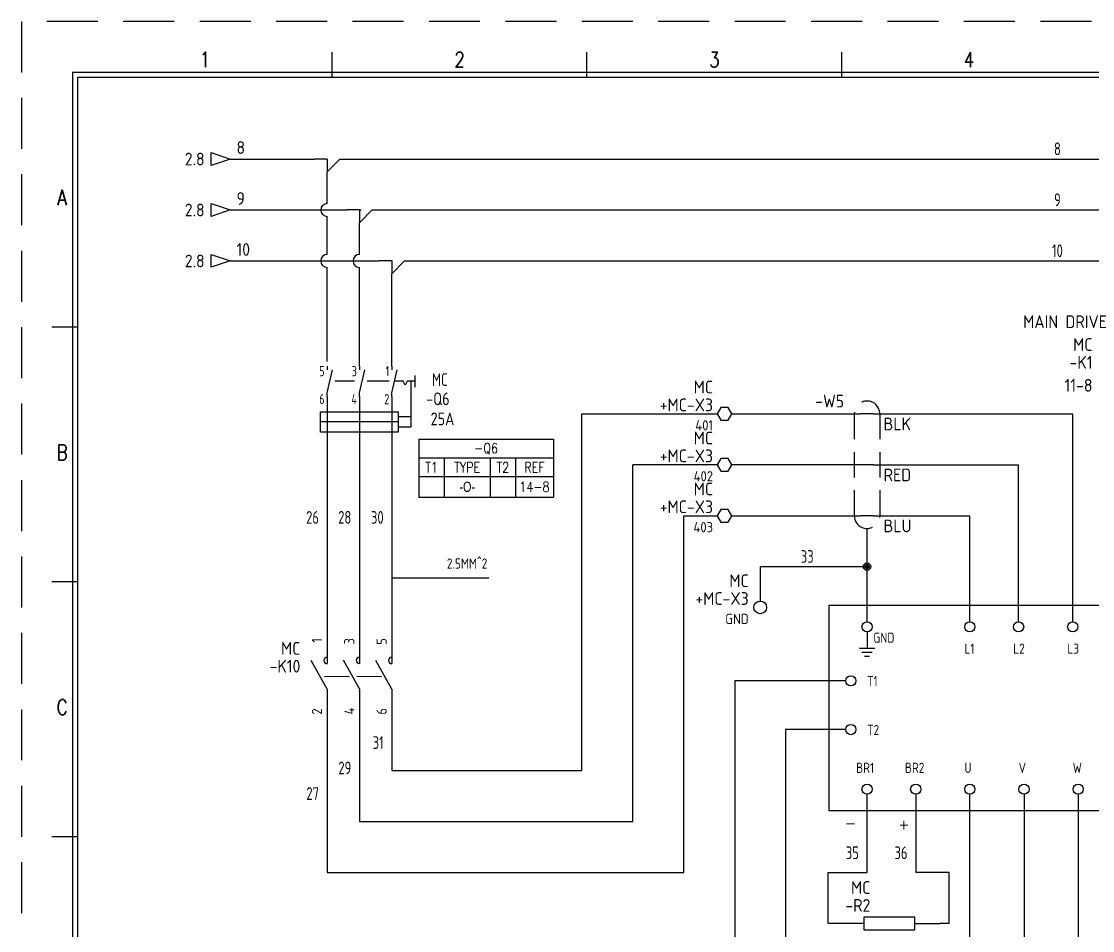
# Model space of a CAD drawing. Header units: millimetres. Extents: x 0 to 420, y 0 to 297.
# Drawn here: x 0 to 210.2, y 118.6 to 297 of the extents above; entities that cross this region are included whole.
import ezdxf
from ezdxf.enums import TextEntityAlignment as Align

# ---------------------------------------------------------------- set-up
doc = ezdxf.new("R2010")
doc.units = ezdxf.units.MM
doc.header["$LTSCALE"] = 10
doc.linetypes.add('DASHED', pattern=[0.75, 0.5, -0.25])
doc.linetypes.add('DASHEDX2', pattern=[1.5, 1, -0.5])
doc.layers.get('0').update_dxf_attribs({"linetype": 'CONTINUOUS'})
for name, color, linetype in [('BLK_1.0mm^2', 7, 'CONTINUOUS'), ('BLU_1.0mm^2', 5, 'CONTINUOUS'), ('COMMENT', 4, 'CONTINUOUS'), ('DESCCHILD', 20, 'CONTINUOUS'), ('GRN_2.5mm^2', 3, 'CONTINUOUS'), ('LINK', 9, 'DASHED'), ('LOC', 8, 'CONTINUOUS'), ('MISC', 7, 'CONTINUOUS'), ('RED_1.0mm^2', 1, 'CONTINUOUS'), ('RED_2.5mm^2', 1, 'CONTINUOUS'), ('SYMS', 7, 'CONTINUOUS'), ('TAGS', 150, 'CONTINUOUS'), ('TAN_4.0mm^2', 253, 'CONTINUOUS'), ('TERMS', 123, 'CONTINUOUS'), ('WIRENO', 72, 'CONTINUOUS'), ('WIREREF_DEST', 52, 'CONTINUOUS'), ('XREF', 7, 'CONTINUOUS'), ('XREFCHILD', 134, 'CONTINUOUS'), ('ZUWAKU', 7, 'CONTINUOUS')]:
    doc.layers.add(name, color=color, linetype=linetype)
doc.styles.get("Standard").update_dxf_attribs({"font": 'romans', "width": 0.8, "bigfont": 'extfont'})
doc.styles.add('WD_IEC', font='isocp2.shx', dxfattribs={"width": 0.9, "height": 4, "bigfont": 'extfont2.shx'})
doc.dimstyles.get("Standard").update_dxf_attribs({"dimtxt": 3, "dimasz": 2, "dimexe": 1.5, "dimexo": 1.5, "dimgap": 1.8, "dimtad": 1, "dimdec": 3, "dimdsep": 46, "dimtxsty": 'Standard', "dimsah": 1, "dimcen": 0, "dimclrd": 4, "dimclre": 4, "dimclrt": 4, "dimadec": 0, "dimazin": 0, "dimtfac": 1, "dimtdec": 3, "dimtmove": 0, "dimatfit": 3, "dimfxl": 1, "dimtolj": 1, "dimtzin": 1, "dimarcsym": 0})

# ---------------------------------------------------------------- blocks, each defined once
blk = doc.blocks.new('VDV1_19')
for p, q in [((8.94, 31.88), (5.94, 31.88)), ((6.44, 31.12), (8.44, 31.12)), ((6.94, 30.38), (7.94, 30.38))]:
    blk.add_line(p, q)
for centre in [(7.44, 36.12), (27.62, 36.12), (37.19, 36.12), (47.81, 36.12), (58.44, 36.12), (86.06, 36.12), (108.38, 36.12), (4.25, 25.5), (4.25, 15.94), (7.44, 4.25), (17, 4.25), (27.62, 4.25), (38.25, 4.25), (48.88, 4.25), (66.94, 4.25), (76.5, 4.25), (87.12, 4.25), (97.75, 4.25), (108.38, 4.25)]:
    blk.add_circle(centre, 1)
at = {"layer": 'SYMS'}
for p, q in [((0, 0), (0, 40.38)), ((0, 40.38), (116.88, 40.38)), ((116.88, 40.38), (116.88, 0)), ((7.44, 35.06), (7.44, 31.88)), ((116.88, 0), (0, 0))]:
    blk.add_line(p, q, dxfattribs=at)
at = {"style": 'WD_IEC', "flags": 1}
for tag, p, height in [('X4TERM04', (6.44, 36.12), 0.128), ('X2TERM04', (7.44, 37.12), 0.128), ('X2TERM01', (27.62, 37.12), 0.128), ('X2TERM02', (37.19, 37.12), 0.128), ('X2TERM03', (47.81, 37.12), 0.128), ('X2TERM05', (58.44, 37.12), 0.128), ('X2TERM06', (86.06, 37.12), 0.128), ('X2TERM07', (108.38, 37.12), 0.128), ('X1TERM07', (109.38, 36.12), 0.128), ('X4TERM08', (3.25, 25.5), 0.128), ('FAMILY', (50.54, 22.34), 0.01), ('CAT', (50.54, 22.34), 0.01), ('MFG', (50.54, 22.34), 0.01), ('ASSYCODE', (50.54, 22.34), 0.01), ('X4TERM09', (3.25, 15.94), 0.128), ('X4TERM10', (6.44, 4.25), 0.128), ('X1TERM19', (109.38, 4.25), 0.128), ('X8TERM10', (7.44, 3.25), 0.128), ('X8TERM11', (17, 3.25), 0.128), ('X8TERM12', (27.62, 3.25), 0.128), ('X8TERM13', (38.25, 3.25), 0.128), ('X8TERM14', (48.88, 3.25), 0.128), ('X8TERM15', (66.94, 3.25), 0.128), ('X8TERM16', (76.5, 3.25), 0.128), ('X8TERM17', (87.12, 3.25), 0.128), ('X8TERM18', (97.75, 3.25), 0.128), ('X8TERM19', (108.38, 3.25), 0.128)]:
    blk.add_attdef(tag, p, '', height=height, dxfattribs=at)
at = {"style": 'WD_IEC'}
for tag, p in [('TERM04', (8.67, 32.97)), ('TERM01', (26.56, 30.81)), ('TERM02', (36.12, 30.81)), ('TERM03', (46.75, 30.81)), ('TERM05', (57.38, 30.81)), ('TERM06', (85, 30.81)), ('TERM07', (107.31, 30.81)), ('TERM08', (7.44, 24.44)), ('DESC1', (121.12, 22.31)), ('DESC2', (121.12, 19.12)), ('TERM09', (7.44, 14.88)), ('INST', (121.12, 14.88)), ('LOC', (121.21, 12.08)), ('TERM10', (5.31, 7.44)), ('TERM11', (14.88, 7.44)), ('TERM12', (26.56, 7.44)), ('TERM13', (37.19, 7.44)), ('TERM14', (47.81, 7.44)), ('TERM15', (64.81, 7.44)), ('TERM16', (74.38, 7.44)), ('TERM17', (86.06, 7.44)), ('TERM18', (96.69, 7.44)), ('TERM19', (107.31, 7.44))]:
    blk.add_attdef(tag, p, '', height=2, dxfattribs=at)
blk.add_attdef('TAG1', text='', height=2, dxfattribs=at).set_placement((59.5, 19.12), align=Align.CENTER)
at = {"layer": 'SYMS'}
for s, p in [('+20V', (82.88, 27.62)), ('OGT1', (63.75, 10.62)), ('GND', (83.94, 10.62)), ('A01', (96.69, 10.62))]:
    blk.add_text(s, height=2, dxfattribs=at).set_placement(p)
blk = doc.blocks.new('VMS21P')
for p, q in [((0, 7.5), (0, 2.5)), ((0, -2.5), (-3.125, 3.125)), ((0, -2.5), (0, -7.5))]:
    blk.add_line(p, q)
blk.add_arc((0, 3.125), 0.625, 90, 270)
at = {"style": 'WD_IEC'}
for tag, p in [('INST', (-5.25, 7.75)), ('LOC', (-5.25, 4.25)), ('TAG2', (-5.25, 0.75)), ('XREF', (-5.25, -3.75)), ('DESC1', (-5.25, -7.6)), ('DESC2', (-5.25, -11.1)), ('DESC3', (-5.25, -14.6))]:
    blk.add_attdef(tag, text='', height=2.5, dxfattribs=at).set_placement(p, align=Align.RIGHT)
blk.add_attdef('TERM01', text='', height=2, rotation=90, dxfattribs=at).set_placement((-1, 7.5), align=Align.RIGHT)
at = {"style": 'WD_IEC', "flags": 1}
for tag, p, height in [('X2TERM01', (0, 7.5), 0.32), ('X4LINK', (-2, 0), 0.32), ('X1LINK', (-0.5, 0), 0.32), ('CONTACT', (4, -3.5), 1), ('FAMILY', (4, -5), 1), ('X8TERM02', (0, -7.5), 0.32)]:
    blk.add_attdef(tag, p, '', height=height, dxfattribs=at)
at = {"style": 'WD_IEC'}
blk.add_attdef('TERM02', (-1, -7.5), '', height=2, rotation=90, dxfattribs=at)
blk = doc.blocks.new('HRE1')
for p, q in [((-5, 0), (-10, 0)), ((5, 0), (10, 0))]:
    blk.add_line(p, q)
blk.add_lwpolyline([(-5, -1.25), (5, -1.25), (5, 1.25), (-5, 1.25)], close=True)
at = {"style": 'WD_IEC'}
for tag, p in [('INST', (-7.5, 11.12)), ('LOC', (-7.5, 7.62)), ('TAG1', (-7.5, 4.12)), ('DESC1', (-7.5, -11.25)), ('DESC2', (-7.5, -14.75)), ('DESC3', (-7.5, -18.25))]:
    blk.add_attdef(tag, text='', height=2.5, dxfattribs=at).set_placement(p, align=Align.RIGHT)
for tag, p, height, flags in [('MFG', (7.42, 12.12), 1.5, 9), ('CAT', (7.42, 9.62), 1.5, 9), ('TERM01', (-10, 1), 2, 8), ('X4TERM01', (-10, 0), 0.32, 1), ('X1TERM02', (10, 0), 0.32, 1), ('ASSYCODE', (6, -2.75), 1, 1), ('FAMILY', (6, -4.25), 1, 1), ('CATDESC', (6, -5.75), 1, 1)]:
    blk.add_attdef(tag, p, '', height=height, dxfattribs=dict(at, flags=flags))
blk.add_attdef('RATING1', (7.42, 4.12), '', height=2.5, dxfattribs=at)
at = {"style": 'WD_IEC', "flags": 8}
blk.add_attdef('TERM02', text='', height=2, dxfattribs=at).set_placement((10, 1), align=Align.RIGHT)
at = {"lineweight": 15, "style": 'WD_IEC'}
blk.add_attdef('XREF', text='', height=2.5, dxfattribs=at).set_placement((-7.5, -7.5), align=Align.RIGHT)
blk = doc.blocks.new('HW01_1')
blk.add_line((1.25, 0), (-1.25, 0))
at = {"linetype": 'DASHED'}
blk.add_arc((0, 0), 2.5, 0, 180, dxfattribs=at)
at = {"style": 'WD_IEC', "flags": 1}
for tag, height, p in [('INST', 2.5, (-4.5, 8.25)), ('LOC', 2.5, (-4.5, 4.75)), ('XREF', 2.7, (-4.5, -3.75)), ('DESC1', 2.5, (-4.5, -7.75)), ('DESC2', 2.5, (-4.5, -11.25)), ('DESC3', 2.5, (-4.5, -14.75))]:
    blk.add_attdef(tag, text='', height=height, dxfattribs=at).set_placement(p, align=Align.RIGHT)
at = {"style": 'WD_IEC'}
blk.add_attdef('TAG1', text='', height=2.5, dxfattribs=at).set_placement((-4.5, 1.25), align=Align.RIGHT)
at = {"style": 'WD_IEC', "flags": 1}
for tag, p, height in [('X8LINKL', (-2.5, 0), 0.32), ('X4TERM01', (-1.25, 0), 0.32), ('X1TERM01', (1.25, 0), 0.32), ('X8LINKR', (2.5, 0), 0.32), ('MFG', (3.06, -7.26), 1), ('CAT', (3.06, -8.76), 1), ('ASSYCODE', (3.06, -10.26), 1), ('FAMILY', (3.06, -11.76), 1), ('CATDESC', (3.06, -13.26), 1)]:
    blk.add_attdef(tag, p, '', height=height, dxfattribs=at)
at = {"style": 'WD_IEC'}
blk.add_attdef('RATING1', text='', height=2.5, dxfattribs=at).set_placement((3.25, -2), align=Align.MIDDLE_LEFT)
blk = doc.blocks.new('HW02_B')
blk.add_line((1.25, 0), (-1.25, 0))
at = {"style": 'WD_IEC', "flags": 1}
for tag, height, p in [('INST', 2.5, (-4.5, 8.25)), ('LOC', 2.5, (-4.5, 4.75)), ('XREF', 2.7, (-4.5, -3.75)), ('DESC1', 2.5, (-4.5, -7.75)), ('DESC2', 2.5, (-4.5, -11.25)), ('DESC3', 2.5, (-4.5, -14.75))]:
    blk.add_attdef(tag, text='', height=height, dxfattribs=at).set_placement(p, align=Align.RIGHT)
at = {"style": 'WD_IEC'}
blk.add_attdef('TAG2', text='', height=2.5, dxfattribs=at).set_placement((-4.5, 1.25), align=Align.RIGHT)
at = {"style": 'WD_IEC', "flags": 1}
for tag, p, height in [('X8LINKL', (-2.5, 0), 0.32), ('X4TERM01', (-1.25, 0), 0.32), ('X1TERM01', (1.25, 0), 0.32), ('X8LINKR', (2.5, 0), 0.32), ('FAMILY', (3.06, -11.76), 1)]:
    blk.add_attdef(tag, p, '', height=height, dxfattribs=at)
at = {"style": 'WD_IEC'}
blk.add_attdef('RATING1', text='', height=2.5, dxfattribs=at).set_placement((3.25, -2), align=Align.MIDDLE_LEFT)
blk = doc.blocks.new('HW02_1')
blk.add_line((1.25, 0), (-1.25, 0))
at = {"linetype": 'DASHED'}
blk.add_arc((0, 0), 2.5, 180, 0, dxfattribs=at)
at = {"style": 'WD_IEC', "flags": 1}
for tag, height, p in [('INST', 2.5, (-4.5, 8.25)), ('LOC', 2.5, (-4.5, 4.75)), ('XREF', 2.7, (-4.5, -3.75)), ('DESC1', 2.5, (-4.5, -7.75)), ('DESC2', 2.5, (-4.5, -11.25)), ('DESC3', 2.5, (-4.5, -14.75))]:
    blk.add_attdef(tag, text='', height=height, dxfattribs=at).set_placement(p, align=Align.RIGHT)
at = {"style": 'WD_IEC'}
blk.add_attdef('TAG2', text='', height=2.5, dxfattribs=at).set_placement((-4.5, 1.25), align=Align.RIGHT)
at = {"style": 'WD_IEC', "flags": 1}
for tag, p, height in [('X2LINKL', (-2.5, 0), 0.32), ('X4TERM01', (-1.25, 0), 0.32), ('X1TERM01', (1.25, 0), 0.32), ('X2LINKR', (2.5, 0), 0.32), ('X8TERM02', (0, -2.5), 0.32), ('WD_NOTJUMPERED', (1.79, -2.5), 0.32), ('FAMILY', (3.06, -11.76), 1)]:
    blk.add_attdef(tag, p, '', height=height, dxfattribs=at)
at = {"style": 'WD_IEC'}
blk.add_attdef('RATING1', text='', height=2.5, dxfattribs=at).set_placement((3.25, -2), align=Align.MIDDLE_LEFT)
at = {"style": 'WD_IEC', "flags": 1}
blk.add_attdef('X8TERMDESC02', text='', height=2, dxfattribs=at).set_placement((0.25, -3.76), align=Align.TOP_LEFT)
blk = doc.blocks.new('HA1D3')
blk.add_lwpolyline([(0, 0), (-3.75, -1.25), (-3.75, 1.25)], close=True)
at = {"style": 'WD_IEC', "flags": 1}
blk.add_attdef('SIGCODE', text='', height=1, dxfattribs=at).set_placement((-2.5, 1.8), align=Align.RIGHT)
at = {"style": 'WD_IEC'}
for tag, p, height, flags in [('WIRENO', (1.25, 1), 2.5, 8), ('X1TERM01', (0, 0), 0.32, 1)]:
    blk.add_attdef(tag, p, '', height=height, dxfattribs=dict(at, flags=flags))
blk.add_attdef('XREF', text='', height=2.5, dxfattribs=at).set_placement((-5, 0), align=Align.MIDDLE_RIGHT)
blk.add_attdef('DESC1', text='', height=2.5, dxfattribs=at).set_placement((1.25, -1), align=Align.TOP_LEFT)
blk = doc.blocks.new('VCR21')
for p, q in [((0, 7.5), (0, 2.5)), ((0, -2.5), (-3.125, 3.125)), ((0, -2.5), (0, -7.5))]:
    blk.add_line(p, q)
at = {"style": 'WD_IEC'}
for tag, p in [('INST', (-5.25, 7.75)), ('LOC', (-5.25, 4.25)), ('TAG2', (-5.25, 0.75)), ('XREF', (-5.25, -3.75)), ('DESC1', (-5.25, -7.6)), ('DESC2', (-5.25, -11.1)), ('DESC3', (-5.25, -14.6))]:
    blk.add_attdef(tag, text='', height=2.5, dxfattribs=at).set_placement(p, align=Align.RIGHT)
blk.add_attdef('TERM01', text='', height=2, rotation=90, dxfattribs=at).set_placement((-1, 7.5), align=Align.RIGHT)
at = {"style": 'WD_IEC', "flags": 1}
for tag, p, height in [('X2TERM01', (0, 7.5), 0.32), ('X4LINK', (-2, 0), 0.32), ('X1LINK', (-0.5, 0), 0.32), ('CONTACT', (4, -3.5), 1), ('FAMILY', (4, -5), 1), ('X8TERM02', (0, -7.5), 0.32)]:
    blk.add_attdef(tag, p, '', height=height, dxfattribs=at)
at = {"style": 'WD_IEC'}
blk.add_attdef('TERM02', (-1, -7.5), '', height=2, rotation=90, dxfattribs=at)
blk = doc.blocks.new('WD_WNH')
at = {"linetype": 'Continuous', "style": 'WD_IEC', "width": 0.8}
blk.add_attdef('WIRENO', text='', height=2.5, dxfattribs=at).set_placement((0, 0.75), align=Align.CENTER)
at = {"style": 'WD_IEC', "flags": 1}
for tag, p in [('W08USER', (0, 0.375)), ('W04USER', (0, 0.875)), ('W05USER', (0, 0.75)), ('W09USER', (0, 0.25)), ('W03USER', (0, 1)), ('W06USER', (0, 0.625)), ('W07USER', (0, 0.5)), ('W02USER', (0, 1.125)), ('W01USER', (0, 1.25)), ('W10USER', (0, 0.125))]:
    blk.add_attdef(tag, text='', height=0.08, dxfattribs=at).set_placement(p, align=Align.CENTER)
blk = doc.blocks.new('WD_WNV')
at = {"layer": 'WIRENO', "linetype": 'Continuous', "style": 'WD_IEC', "width": 0.8}
blk.add_attdef('WIRENO', text='', height=2.5, dxfattribs=at).set_placement((-1.6, 0), align=Align.MIDDLE_RIGHT)
at = {"layer": 'WIRENO', "style": 'WD_IEC', "flags": 1}
for tag, p in [('W08USER', (-1, 0.375)), ('W04USER', (-1, 0.875)), ('W05USER', (-1, 0.75)), ('W09USER', (-1, 0.25)), ('W03USER', (-1, 1)), ('W06USER', (-1, 0.625)), ('W07USER', (-1, 0.5)), ('W02USER', (-1, 1.125)), ('W01USER', (-1, 1.25)), ('W10USER', (-1, 0.125))]:
    blk.add_attdef(tag, text='', height=0.08, dxfattribs=at).set_placement(p, align=Align.CENTER)
blk = doc.blocks.new('HDV1_04QM1')
for p, q in [((0, 0), (0, -0.75)), ((0, -5.25), (1.04, -0.75)), ((6.35, 0), (6.35, -0.75)), ((6.35, -5.25), (7.39, -0.75)), ((12.7, 0), (12.7, -0.75)), ((12.7, -5.25), (13.74, -0.75)), ((0, -6), (0, -5.25)), ((6.35, -6), (6.35, -5.25)), ((12.7, -6), (12.7, -5.25))]:
    blk.add_line(p, q)
at = {"linetype": 'Continuous'}
blk.add_line((17.2, -1.88), (17.2, -4.12), dxfattribs=at)
at = {"linetype": 'DASHED'}
for p, q in [((14.95, -3), (13.26, -3)), ((15.33, -3.75), (14.95, -3)), ((15.7, -3), (15.33, -3.75)), ((17.2, -3), (15.7, -3))]:
    blk.add_line(p, q, dxfattribs=at)
at = {"layer": 'LINK'}
for p, q in [((5.35, -3), (1.5, -3)), ((12.2, -3), (7.85, -3))]:
    blk.add_line(p, q, dxfattribs=at)
at = {"layer": 'SYMS'}
for p, q in [((16.45, -2.97), (16.45, -11.97)), ((16.45, -9.97), (13.95, -9.97)), ((13.95, -10.97), (-1.3, -10.97)), ((16.45, -11.97), (13.95, -11.97))]:
    blk.add_line(p, q, dxfattribs=at)
blk.add_lwpolyline([(13.95, -8.97), (13.95, -12.97), (-1.3, -12.97), (-1.3, -8.97)], close=True, dxfattribs=at)
at = {"linetype": 'Continuous', "style": 'WD_IEC', "width": 0.8}
for tag, p in [('TERM01', (-0.5, 0)), ('TERM03', (5.85, 0)), ('TERM05', (12.2, 0)), ('TERM02', (-0.5, -5.5)), ('TERM04', (5.85, -5.5)), ('TERM06', (12.2, -5.5))]:
    blk.add_attdef(tag, text='', height=1, dxfattribs=at).set_placement(p, align=Align.TOP_RIGHT)
at = {"style": 'WD_IEC', "width": 0.8}
for tag, p in [('LOC', (14.2, -1)), ('INST', (15.45, -1))]:
    blk.add_attdef(tag, text='', height=1, rotation=270, dxfattribs=at).set_placement(p, align=Align.RIGHT)
at = {"style": 'WD_IEC', "flags": 1}
for tag, p, height in [('X2TERM01', (0, 0), 0.18), ('X2TERM03', (6.35, 0), 0.18), ('X2TERM05', (12.7, 0), 0.18), ('X8TERM02', (0, -6), 0.18), ('X8TERM04', (6.35, -6), 0.18), ('X8TERM06', (12.7, -6), 0.18), ('FAMILY', (15.64, -4.5), 0.16)]:
    blk.add_attdef(tag, p, '', height=height, rotation=270, dxfattribs=at)
at = {"style": 'WD_IEC', "width": 0.8}
blk.add_attdef('XREF', text='', height=1, rotation=270, dxfattribs=at).set_placement((11.2, -3), align=Align.TOP_CENTER)
at = {"color": 7, "style": 'WD_IEC'}
for tag, p in [('X8LINK', (-1, -3)), ('X2LINK', (17.45, -3))]:
    blk.add_attdef(tag, p, '', height=0.16, rotation=270, dxfattribs=at)
at = {"style": 'WD_IEC', "width": 0.9}
for tag, p in [('TAG1', (20.48, -4.84)), ('DESC1', (20.48, -6.19)), ('DESC2', (20.48, -7.69)), ('DESC3', (20.48, -9.19))]:
    blk.add_attdef(tag, text='', height=1, dxfattribs=at).set_placement(p, align=Align.CENTER)
at = {"style": 'WD_IEC', "flags": 1}
for tag, p, width in [('CONTACT', (15.3, -4.5), 0.9), ('ASSYCODE', (15.42, -5.8), 0.9), ('CAT', (15.79, -5.8), 0.8), ('MFG', (16.17, -5.8), 0.8)]:
    blk.add_attdef(tag, p, '', height=0.16, rotation=270, dxfattribs=dict(at, width=width))
at = {"style": 'WD_IEC', "width": 0.9}
blk.add_attdef('RATING1', text='', height=1, dxfattribs=at).set_placement((17.87, -10.11), align=Align.MIDDLE_LEFT)
blk = doc.blocks.new('wddot')
for radius in [0.72, 0.449, 0.223]:
    blk.add_circle((0, 0), radius)
blk = doc.blocks.new('JIS_border_a3(L)')
at = {"layer": 'ZUWAKU', "color": 5, "linetype": 'DASHEDX2'}
for p, q in [((420, 297), (0, 297)), ((0, 297), (0, 0))]:
    blk.add_line(p, q, dxfattribs=at)
at = {"layer": 'ZUWAKU'}
for p, q in [((61, 286), (61, 291)), ((111, 286), (111, 291)), ((161, 286), (161, 291)), ((11, 237), (6, 237)), ((11, 187), (6, 187)), ((11, 137), (6, 137))]:
    blk.add_line(p, q, dxfattribs=at)
at = {"layer": 'ZUWAKU', "color": 5}
for p, q in [((10, 287), (10, 10)), ((410, 287), (10, 287)), ((11, 286), (11, 11)), ((409, 286), (11, 286))]:
    blk.add_line(p, q, dxfattribs=at)
at = {"layer": 'COMMENT', "width": 0.8}
for s, p in [('1', (36, 289.5)), ('2', (86, 289.5)), ('3', (136, 289.5)), ('4', (186, 289.5)), ('A', (8, 262.43)), ('B', (8, 212.43)), ('C', (8, 162.43))]:
    blk.add_text(s, height=3, dxfattribs=at).set_placement(p, align=Align.MIDDLE)
blk = doc.blocks.new('*T26')
at = {"layer": 'XREF', "color": 0, "lineweight": -2}
for p, q in [((0, 0), (5, 0)), ((0, 0), (0, -3.67)), ((5, 0), (14, 0)), ((14, 0), (19, 0)), ((19, 0), (26.4, 0)), ((26.4, 0), (26.4, -3.67)), ((0, -3.67), (5, -3.67)), ((0, -3.67), (0, -7.33)), ((5, -3.67), (14, -3.67)), ((5, -3.67), (5, -7.33)), ((14, -3.67), (19, -3.67)), ((14, -3.67), (14, -7.33)), ((19, -3.67), (26.4, -3.67)), ((19, -3.67), (19, -7.33)), ((26.4, -3.67), (26.4, -7.33)), ((0, -7.33), (5, -7.33)), ((0, -7.33), (0, -11.33)), ((5, -7.33), (14, -7.33)), ((5, -7.33), (5, -11.33)), ((14, -7.33), (19, -7.33)), ((14, -7.33), (14, -11.33)), ((19, -7.33), (26.4, -7.33)), ((19, -7.33), (19, -11.33)), ((26.4, -7.33), (26.4, -11.33)), ((0, -11.33), (5, -11.33)), ((5, -11.33), (14, -11.33)), ((14, -11.33), (19, -11.33)), ((19, -11.33), (26.4, -11.33))]:
    blk.add_line(p, q, dxfattribs=at)
at = {"layer": 'XREF', "color": 0, "char_height": 2, "attachment_point": 5}
for s, insert, width in [('-Q6', (13.2, -1.83), 25.4), ('T1', (2.5, -5.5), 4), ('TYPE', (9.5, -5.5), 8), ('T2', (16.5, -5.5), 4), ('REF', (22.7, -5.5), 6.4), ('{\\Facaderef.shx|c0;-O-}', (9.5, -9.33), 8), ('14-8', (22.7, -9.33), 6.4)]:
    blk.add_mtext(s, dxfattribs=dict(at, insert=insert, width=width))
blk = doc.blocks.new('VT0002')
blk.add_circle((0, 0), 1.25)
at = {"style": 'WD_IEC', "flags": 1}
for tag, p, height in [('ASSYCODE', (2.75, 10.75), 1), ('CATDESC', (2.75, 9.25), 1), ('MFG', (2.75, 7.25), 1.5), ('CAT', (2.75, 4.75), 1.5), ('X2PIN01', (0, 2.25), 0.4), ('X2TERMDESC01', (0, 1.75), 0.4), ('X4TERM01', (-1.25, 0), 0.32), ('X4PIN01', (-1.25, 1), 0.4), ('X4TERMDESC01', (-1.25, 0.5), 0.4), ('X2TERM01', (0, 1.25), 0.32), ('X8PIN01', (0, -0.25), 0.4), ('X1TERM01', (1.25, 0), 0.32), ('X1PIN01', (1.25, 1), 0.4), ('X1TERMDESC01', (1.25, 0.5), 0.4), ('X8TERM01', (0, -1.25), 0.32), ('X8TERMDESC01', (0, -0.75), 0.4), ('LINKTERM', (0, -2), 0.4), ('STRIPSEQ', (0, -3), 0.4)]:
    blk.add_attdef(tag, p, '', height=height, dxfattribs=at)
at = {"style": 'WD_IEC'}
for tag, p in [('INST', (-2.25, 7.5)), ('LOC', (-2.25, 4))]:
    blk.add_attdef(tag, text='', height=2.5, dxfattribs=at).set_placement(p, align=Align.RIGHT)
at = {"style": 'WD_IEC', "flags": 8}
for tag, height, p in [('TAGSTRIP', 2.5, (-2.25, 0.5)), ('TERM01', 2, (-2.25, -3.25))]:
    blk.add_attdef(tag, text='', height=height, dxfattribs=at).set_placement(p, align=Align.RIGHT)
blk = doc.blocks.new('HT0003')
blk.add_lwpolyline([(0.72, -1.25), (1.44, 0), (0.72, 1.25), (-0.72, 1.25), (-1.44, 0), (-0.72, -1.25)], close=True)
at = {"style": 'WD_IEC', "flags": 1}
for tag, p, height in [('ASSYCODE', (2.75, 10.75), 1), ('CATDESC', (2.75, 9.25), 1), ('MFG', (2.75, 7.25), 1.5), ('CAT', (2.75, 4.75), 1.5), ('X2PIN01', (0, 2.25), 0.4), ('X2TERMDESC01', (0, 1.75), 0.4), ('X4TERM01', (-1.44, 0), 0.32), ('X4PIN01', (-1.25, 1), 0.4), ('X4TERMDESC01', (-1.25, 0.5), 0.4), ('X2TERM01', (0, 1.25), 0.32), ('X8PIN01', (0, -0.25), 0.4), ('X1PIN01', (1.25, 1), 0.4), ('X1TERMDESC01', (1.25, 0.5), 0.4), ('X1TERM01', (1.44, 0), 0.32), ('X8TERM01', (0, -1.25), 0.32), ('X8TERMDESC01', (0, -0.75), 0.4), ('LINKTERM', (0, -2), 0.4), ('STRIPSEQ', (0, -3), 0.4)]:
    blk.add_attdef(tag, p, '', height=height, dxfattribs=at)
at = {"style": 'WD_IEC'}
for tag, p in [('INST', (-2.25, 7.5)), ('LOC', (-2.25, 4))]:
    blk.add_attdef(tag, text='', height=2.5, dxfattribs=at).set_placement(p, align=Align.RIGHT)
at = {"style": 'WD_IEC', "flags": 8}
for tag, height, p in [('TAGSTRIP', 2.5, (-2.25, 0.5)), ('TERM01', 2, (-2.25, -3.25))]:
    blk.add_attdef(tag, text='', height=height, dxfattribs=at).set_placement(p, align=Align.RIGHT)
blk = doc.blocks.new('VT0_184')
for p, q in [((0, 0), (-2.5, 0)), ((0, 0), (0, -2.5)), ((0, -2.5), (2.5, 0))]:
    blk.add_line(p, q)
at = {"style": 'WD_IEC', "flags": 1}
for tag, p in [('X4TERM01', (-2.5, 0)), ('X1TERM01', (2.5, 0)), ('X8TERM01', (0, -2.5)), ('WDWSEQ', (1.53, -1.26))]:
    blk.add_attdef(tag, p, '', height=0.4, dxfattribs=at)

msp = doc.modelspace()

# ---------------------------------------------------------------- linework, layer by layer
at = {"layer": 'BLK_1.0mm^2'}
for p, q in [((139.44, 220), (164.72, 220)), ((167.22, 220), (206.34, 220)), ((206.34, 179.22), (206.34, 220))]:
    msp.add_line(p, q, dxfattribs=at)
at = {"layer": 'BLU_1.0mm^2'}
for p, q in [((139.44, 200), (164.72, 200)), ((167.22, 200), (186.16, 200)), ((186.16, 179.22), (186.16, 200))]:
    msp.add_line(p, q, dxfattribs=at)
at = {"layer": 'GRN_2.5mm^2'}
for p, q in [((165.97, 179.22), (165.97, 197.5)), ((165.97, 190), (145, 190)), ((145, 190), (145, 183.25))]:
    msp.add_line(p, q, dxfattribs=at)
at = {"layer": 'LINK'}
for points in [[(163.47, 220), (163.47, 200)], [(168.47, 220), (168.47, 200)], [(59.5, 168.47), (64.35, 168.5)], [(65.85, 168.5), (70.7, 168.47)]]:
    msp.add_lwpolyline(points, dxfattribs=at)
at = {"layer": 'RED_1.0mm^2'}
for p, q in [((167.22, 210), (195.72, 210)), ((195.72, 179.22), (195.72, 210)), ((161.78, 167.59), (140, 167.59)), ((140, 167.59), (140, 99.73)), ((161.78, 158.03), (150, 158.03)), ((150, 158.03), (150, 99.73))]:
    msp.add_line(p, q, dxfattribs=at)
at = {"layer": 'RED_2.5mm^2'}
for p, q in [((60, 223.38), (60, 175.97)), ((66.35, 223.38), (66.35, 176)), ((72.7, 223.38), (72.7, 175.97)), ((110, 150), (110, 220)), ((110, 220), (136.56, 220)), ((120, 140), (120, 210)), ((136.56, 210), (120, 210)), ((164.72, 210), (139.44, 210)), ((130, 130), (130, 200)), ((130, 200), (136.56, 200)), ((60, 160.97), (60, 130)), ((66.35, 161), (66.35, 140)), ((72.7, 160.97), (72.7, 150)), ((72.7, 150), (110, 150)), ((165.97, 130), (165.97, 145.34)), ((175.53, 145.34), (175.53, 130)), ((186.16, 99.73), (186.16, 145.34)), ((196.78, 145.34), (196.78, 99.97)), ((207.48, 99.79), (207.48, 145.34)), ((66.35, 140), (120, 140)), ((60, 130), (130, 130)), ((158.35, 120), (158.35, 130)), ((158.35, 130), (165.97, 130)), ((182.06, 130), (175.53, 130)), ((182.06, 120), (182.06, 130)), ((160.35, 120), (158.35, 120)), ((182.06, 120), (180.35, 120))]:
    msp.add_line(p, q, dxfattribs=at)
at = {"layer": 'TAN_4.0mm^2'}
for p, q in [((40.96, 270), (57.52, 270)), ((60.02, 270), (59.77, 270)), ((62.52, 270), (331.35, 270)), ((60.02, 261.27), (60.02, 267.5)), ((40.96, 260), (63.85, 260)), ((60.02, 251.27), (60.02, 258.73)), ((66.35, 260), (66.68, 260)), ((68.85, 260), (337.7, 260)), ((66.35, 251.27), (66.35, 257.5)), ((40.96, 250), (70.2, 250)), ((60.02, 230.29), (60.02, 248.73)), ((66.35, 229.38), (66.35, 248.73)), ((72.7, 250), (72.84, 250)), ((75.2, 250), (377.47, 250)), ((72.7, 229.38), (72.7, 247.5))]:
    msp.add_line(p, q, dxfattribs=at)
for centre in [(60.02, 260), (60.02, 250), (66.35, 250)]:
    msp.add_arc(centre, 1.27, 90, 270, dxfattribs=at)

# ---------------------------------------------------------------- block references
for name, p in [('JIS_border_a3(L)', (0, 0)), ('*T26', (78, 215))]:
    msp.add_blockref(name, p)
at = {"layer": 'SYMS'}
ref = msp.add_blockref('HA1D3', (40.96, 270), dxfattribs=at)
ref.add_attrib('WIRENO', '8', (42.21, 271), dxfattribs={"layer": 'WIREREF_DEST', "height": 2.5, "style": 'WD_IEC', "flags": 8})
ref.add_attrib('XREF', '2.8', dxfattribs={"layer": 'XREF', "height": 2.5, "style": 'WD_IEC'}).set_placement((35.96, 270), align=Align.MIDDLE_RIGHT)
ref = msp.add_blockref('HA1D3', (40.96, 260), dxfattribs=at)
ref.add_attrib('WIRENO', '9', (42.21, 261), dxfattribs={"layer": 'WIREREF_DEST', "height": 2.5, "style": 'WD_IEC', "flags": 8})
ref.add_attrib('XREF', '2.8', dxfattribs={"layer": 'XREF', "height": 2.5, "style": 'WD_IEC'}).set_placement((35.96, 260), align=Align.MIDDLE_RIGHT)
ref = msp.add_blockref('HA1D3', (40.96, 250), dxfattribs=at)
ref.add_attrib('WIRENO', '10', (42.21, 251), dxfattribs={"layer": 'WIREREF_DEST', "height": 2.5, "style": 'WD_IEC', "flags": 8})
ref.add_attrib('XREF', '2.8', dxfattribs={"layer": 'XREF', "height": 2.5, "style": 'WD_IEC'}).set_placement((35.96, 250), align=Align.MIDDLE_RIGHT)
ref = msp.add_blockref('VCR21', (216.97, 228.3), dxfattribs=at)
ref.add_attrib('TAG2', '-K1', dxfattribs={"layer": 'TAGS', "height": 2.5, "style": 'WD_IEC'}).set_placement((210.22, 228.84), align=Align.RIGHT)
ref.add_attrib('LOC', 'MC', dxfattribs={"layer": 'LOC', "height": 2.5, "style": 'WD_IEC'}).set_placement((210.22, 232.34), align=Align.RIGHT)
ref.add_attrib('DESC3', 'MAIN DRIVE', dxfattribs={"layer": 'DESCCHILD', "height": 2.5, "style": 'WD_IEC'}).set_placement((213.06, 236.82), align=Align.RIGHT)
ref.add_attrib('XREF', '11-8', dxfattribs={"layer": 'XREFCHILD', "height": 2.5, "style": 'WD_IEC'}).set_placement((210.22, 224.34), align=Align.RIGHT)
ref.add_attrib('TERM01', '13', dxfattribs={"layer": 'TERMS', "height": 2, "rotation": 90, "style": 'WD_IEC'}).set_placement((215.97, 235.8), align=Align.RIGHT)
ref.add_attrib('TERM02', '14', (215.97, 220.8), dxfattribs={"layer": 'TERMS', "height": 2, "rotation": 90, "style": 'WD_IEC'})
ref = msp.add_blockref('HDV1_04QM1', (60, 229.38), dxfattribs=at)
ref.add_attrib('TERM01', '5', dxfattribs={"layer": 'TERMS', "linetype": 'Continuous', "height": 2, "style": 'WD_IEC', "width": 0.8}).set_placement((59.5, 229.38), align=Align.TOP_RIGHT)
ref.add_attrib('TERM02', '6', dxfattribs={"layer": 'TERMS', "linetype": 'Continuous', "height": 2, "style": 'WD_IEC', "width": 0.8}).set_placement((59.5, 223.88), align=Align.TOP_RIGHT)
ref.add_attrib('TERM04', '4', dxfattribs={"layer": 'TERMS', "linetype": 'Continuous', "height": 2, "style": 'WD_IEC', "width": 0.8}).set_placement((65.85, 223.88), align=Align.TOP_RIGHT)
ref.add_attrib('TERM06', '2', dxfattribs={"layer": 'TERMS', "linetype": 'Continuous', "height": 2, "style": 'WD_IEC', "width": 0.8}).set_placement((72.2, 223.88), align=Align.TOP_RIGHT)
ref.add_attrib('RATING1', '25A', dxfattribs={"layer": 'MISC', "height": 2.5, "style": 'WD_IEC', "width": 0.9}).set_placement((80.31, 219), align=Align.MIDDLE_LEFT)
ref.add_attrib('TAG1', '-Q6', dxfattribs={"layer": 'TAGS', "height": 2.5, "style": 'WD_IEC', "width": 0.9}).set_placement((81.74, 221.69), align=Align.CENTER)
ref.add_attrib('TERM03', '3', dxfattribs={"layer": 'TERMS', "linetype": 'Continuous', "height": 2, "style": 'WD_IEC', "width": 0.8}).set_placement((65.85, 229.38), align=Align.TOP_RIGHT)
ref.add_attrib('TERM05', '1', dxfattribs={"layer": 'TERMS', "linetype": 'Continuous', "height": 2, "style": 'WD_IEC', "width": 0.8}).set_placement((72.2, 229.38), align=Align.TOP_RIGHT)
ref.add_attrib('LOC', 'MC', dxfattribs={"layer": 'LOC', "height": 2.5, "style": 'WD_IEC', "width": 0.8}).set_placement((83.65, 225.46), align=Align.RIGHT)
ref = msp.add_blockref('HT0003', (138, 220), dxfattribs=at)
ref.add_attrib('TAGSTRIP', '+MC-X3', dxfattribs={"layer": 'TAGS', "height": 2.5, "style": 'WD_IEC', "flags": 8}).set_placement((135.75, 220.5), align=Align.RIGHT)
ref.add_attrib('LOC', 'MC', dxfattribs={"layer": 'LOC', "height": 2.5, "style": 'WD_IEC'}).set_placement((135.75, 224), align=Align.RIGHT)
ref.add_attrib('TERM01', '401', dxfattribs={"layer": 'TERMS', "height": 2, "style": 'WD_IEC', "flags": 8}).set_placement((135.75, 216.75), align=Align.RIGHT)
ref = msp.add_blockref('HW01_1', (165.97, 220), dxfattribs=at)
ref.add_attrib('TAG1', '-W5', dxfattribs={"layer": 'TAGS', "height": 2.5, "style": 'WD_IEC'}).set_placement((161.47, 221.25), align=Align.RIGHT)
ref.add_attrib('RATING1', 'BLK', dxfattribs={"layer": 'MISC', "height": 2.5, "style": 'WD_IEC'}).set_placement((169.22, 218), align=Align.MIDDLE_LEFT)
ref = msp.add_blockref('HT0003', (138, 210), dxfattribs=at)
ref.add_attrib('TAGSTRIP', '+MC-X3', dxfattribs={"layer": 'TAGS', "height": 2.5, "style": 'WD_IEC', "flags": 8}).set_placement((135.75, 210.5), align=Align.RIGHT)
ref.add_attrib('LOC', 'MC', dxfattribs={"layer": 'LOC', "height": 2.5, "style": 'WD_IEC'}).set_placement((135.75, 214), align=Align.RIGHT)
ref.add_attrib('TERM01', '402', dxfattribs={"layer": 'TERMS', "height": 2, "style": 'WD_IEC', "flags": 8}).set_placement((135.75, 206.75), align=Align.RIGHT)
ref = msp.add_blockref('HW02_B', (165.97, 210), dxfattribs=at)
ref.add_attrib('RATING1', 'RED', dxfattribs={"layer": 'MISC', "height": 2.5, "style": 'WD_IEC'}).set_placement((169.22, 208), align=Align.MIDDLE_LEFT)
ref = msp.add_blockref('HT0003', (138, 200), dxfattribs=at)
ref.add_attrib('TAGSTRIP', '+MC-X3', dxfattribs={"layer": 'TAGS', "height": 2.5, "style": 'WD_IEC', "flags": 8}).set_placement((135.75, 200.5), align=Align.RIGHT)
ref.add_attrib('LOC', 'MC', dxfattribs={"layer": 'LOC', "height": 2.5, "style": 'WD_IEC'}).set_placement((135.75, 204), align=Align.RIGHT)
ref.add_attrib('TERM01', '403', dxfattribs={"layer": 'TERMS', "height": 2, "style": 'WD_IEC', "flags": 8}).set_placement((135.75, 196.75), align=Align.RIGHT)
ref = msp.add_blockref('HW02_1', (165.97, 200), dxfattribs=at)
ref.add_attrib('RATING1', 'BLU', dxfattribs={"layer": 'MISC', "height": 2.5, "style": 'WD_IEC'}).set_placement((169.22, 198), align=Align.MIDDLE_LEFT)
msp.add_blockref('wddot', (165.97, 190), dxfattribs=at)
ref = msp.add_blockref('VT0002', (145, 182), dxfattribs=at)
ref.add_attrib('TAGSTRIP', '+MC-X3', dxfattribs={"layer": 'TAGS', "height": 2.5, "style": 'WD_IEC', "flags": 8}).set_placement((142.75, 182.5), align=Align.RIGHT)
ref.add_attrib('LOC', 'MC', dxfattribs={"layer": 'LOC', "height": 2.5, "style": 'WD_IEC'}).set_placement((142.75, 186), align=Align.RIGHT)
ref.add_attrib('TERM01', 'GND', dxfattribs={"layer": 'TERMS', "height": 2, "style": 'WD_IEC', "flags": 8}).set_placement((142.75, 178.75), align=Align.RIGHT)
ref = msp.add_blockref('VDV1_19', (158.53, 142.09), dxfattribs=at)
ref.add_attrib('LOC', 'MC', (276.34, 183.21), dxfattribs={"layer": 'LOC', "height": 2, "style": 'WD_IEC', "width": 0.9})
ref.add_attrib('TERM19', '1I', (265.84, 149.53), dxfattribs={"layer": 'TERMS', "height": 2, "style": 'WD_IEC', "width": 0.9})
ref.add_attrib('TERM18', '62', (255.22, 149.53), dxfattribs={"layer": 'TERMS', "height": 2, "style": 'WD_IEC', "width": 0.9})
ref.add_attrib('TERM17', 'T', (244.59, 149.53), dxfattribs={"layer": 'TERMS', "height": 2, "style": 'WD_IEC', "width": 0.9})
ref.add_attrib('TERM16', 'K12', (232.91, 149.53), dxfattribs={"layer": 'TERMS', "height": 2, "style": 'WD_IEC', "width": 0.9})
ref.add_attrib('TERM15', 'K14', (223.34, 149.53), dxfattribs={"layer": 'TERMS', "height": 2, "style": 'WD_IEC', "width": 0.9})
ref.add_attrib('TERM14', 'W', (206.34, 149.53), dxfattribs={"layer": 'TERMS', "height": 2, "style": 'WD_IEC', "width": 0.9})
ref.add_attrib('TERM13', 'V', (195.72, 149.53), dxfattribs={"layer": 'TERMS', "height": 2, "style": 'WD_IEC', "width": 0.9})
ref.add_attrib('TERM12', 'U', (185.09, 149.53), dxfattribs={"layer": 'TERMS', "height": 2, "style": 'WD_IEC', "width": 0.9})
ref.add_attrib('TERM11', 'BR2', (173.41, 149.53), dxfattribs={"layer": 'TERMS', "height": 2, "style": 'WD_IEC', "width": 0.9})
ref.add_attrib('TERM10', 'BR1', (163.84, 149.53), dxfattribs={"layer": 'TERMS', "height": 2, "style": 'WD_IEC', "width": 0.9})
ref.add_attrib('TERM09', 'T2', (165.97, 156.97), dxfattribs={"layer": 'TERMS', "height": 2, "style": 'WD_IEC', "width": 0.9})
ref.add_attrib('TERM08', 'T1', (165.97, 166.53), dxfattribs={"layer": 'TERMS', "height": 2, "style": 'WD_IEC', "width": 0.9})
ref.add_attrib('TERM07', 'E1', (265.84, 172.91), dxfattribs={"layer": 'TERMS', "height": 2, "style": 'WD_IEC', "width": 0.9})
ref.add_attrib('TERM06', '20', (243.53, 172.91), dxfattribs={"layer": 'TERMS', "height": 2, "style": 'WD_IEC', "width": 0.9})
ref.add_attrib('TERM05', '28', (215.91, 172.91), dxfattribs={"layer": 'TERMS', "height": 2, "style": 'WD_IEC', "width": 0.9})
ref.add_attrib('TERM03', 'L3', (205.28, 172.91), dxfattribs={"layer": 'TERMS', "height": 2, "style": 'WD_IEC', "width": 0.9})
ref.add_attrib('TERM02', 'L2', (194.66, 172.91), dxfattribs={"layer": 'TERMS', "height": 2, "style": 'WD_IEC', "width": 0.9})
ref.add_attrib('TERM01', 'L1', (185.09, 172.91), dxfattribs={"layer": 'TERMS', "height": 2, "style": 'WD_IEC', "width": 0.9})
ref.add_attrib('TERM04', 'GND', (167.2, 175.07), dxfattribs={"layer": 'TERMS', "height": 2, "style": 'WD_IEC', "width": 0.9})
ref.add_attrib('TAG1', '-U1', dxfattribs={"layer": 'TAGS', "height": 2, "style": 'WD_IEC', "width": 0.9}).set_placement((218.03, 161.22), align=Align.CENTER)
ref = msp.add_blockref('VMS21P', (60, 168.47), dxfattribs=at)
ref.add_attrib('TAG2', '-K10', dxfattribs={"layer": 'TAGS', "height": 2.5, "style": 'WD_IEC'}).set_placement((54.75, 169.22), align=Align.RIGHT)
ref.add_attrib('LOC', 'MC', dxfattribs={"layer": 'LOC', "height": 2.5, "style": 'WD_IEC'}).set_placement((54.75, 172.72), align=Align.RIGHT)
ref.add_attrib('TERM01', '1', dxfattribs={"layer": 'TERMS', "height": 2, "rotation": 90, "style": 'WD_IEC'}).set_placement((59, 175.97), align=Align.RIGHT)
ref.add_attrib('TERM02', '2', (59, 160.97), dxfattribs={"layer": 'TERMS', "height": 2, "rotation": 90, "style": 'WD_IEC'})
ref = msp.add_blockref('VMS21P', (66.35, 168.5), dxfattribs=at)
ref.add_attrib('TERM01', '3', dxfattribs={"layer": 'TERMS', "height": 2, "rotation": 90, "style": 'WD_IEC'}).set_placement((65.35, 176), align=Align.RIGHT)
ref.add_attrib('TERM02', '4', (65.35, 161), dxfattribs={"layer": 'TERMS', "height": 2, "rotation": 90, "style": 'WD_IEC'})
ref = msp.add_blockref('VMS21P', (72.7, 168.47), dxfattribs=at)
ref.add_attrib('TERM01', '5', dxfattribs={"layer": 'TERMS', "height": 2, "rotation": 90, "style": 'WD_IEC'}).set_placement((71.7, 175.97), align=Align.RIGHT)
ref.add_attrib('TERM02', '6', (71.7, 160.97), dxfattribs={"layer": 'TERMS', "height": 2, "rotation": 90, "style": 'WD_IEC'})
ref = msp.add_blockref('HRE1', (170.35, 120), dxfattribs=at)
ref.add_attrib('TAG1', '-R2', dxfattribs={"layer": 'TAGS', "height": 2.5, "style": 'WD_IEC'}).set_placement((166.63, 122.29), align=Align.RIGHT)
ref.add_attrib('LOC', 'MC', dxfattribs={"layer": 'LOC', "height": 2.5, "style": 'WD_IEC'}).set_placement((166.63, 125.79), align=Align.RIGHT)
at = {"layer": 'TAN_4.0mm^2'}
for p in [(60.02, 270), (66.35, 260), (72.7, 250)]:
    msp.add_blockref('VT0_184', p, dxfattribs=at)
at = {"layer": 'WIRENO'}
ref = msp.add_blockref('WD_WNH', (203.34, 270), dxfattribs=at)
ref.add_attrib('WIRENO', '8', dxfattribs={"linetype": 'Continuous', "height": 2.5, "style": 'WD_IEC', "width": 0.8}).set_placement((203.34, 270.75), align=Align.CENTER)
ref = msp.add_blockref('WD_WNH', (203.34, 260), dxfattribs=at)
ref.add_attrib('WIRENO', '9', dxfattribs={"linetype": 'Continuous', "height": 2.5, "style": 'WD_IEC', "width": 0.8}).set_placement((203.34, 260.75), align=Align.CENTER)
ref = msp.add_blockref('WD_WNH', (203.34, 250), dxfattribs=at)
ref.add_attrib('WIRENO', '10', dxfattribs={"linetype": 'Continuous', "height": 2.5, "style": 'WD_IEC', "width": 0.8}).set_placement((203.34, 250.75), align=Align.CENTER)
for p, values in [((60, 199.67), {'WIRENO': '26'}), ((66.35, 199.69), {'WIRENO': '28'}), ((72.7, 199.67), {'WIRENO': '30'}), ((72.7, 155.48), {'WIRENO': '31'}), ((66.35, 150.5), {'WIRENO': '29'}), ((60, 145.48), {'WIRENO': '27'}), ((165.97, 133.86), {'WIRENO': '35'}), ((175.53, 133.86), {'WIRENO': '36'})]:
    msp.add_blockref('WD_WNV', p, dxfattribs=at).add_auto_attribs(values)
ref = msp.add_blockref('WD_WNH', (154.23, 190), dxfattribs=at)
ref.add_attrib('WIRENO', '33', dxfattribs={"linetype": 'Continuous', "height": 2.5, "style": 'WD_IEC', "width": 0.8}).set_placement((154.23, 190.75), align=Align.CENTER)

# ---------------------------------------------------------------- texts
at = {"layer": 'MISC', "insert": (83.5, 189.62), "char_height": 2, "attachment_point": 7, "style": 'WD_IEC'}
msp.add_mtext('\\A1;2.5MM^ 2', dxfattribs=at)
at = {"layer": 'SYMS'}
for s, p in [('-', (161.6, 138.66)), ('+', (172.1, 138.42))]:
    msp.add_text(s, height=2, dxfattribs=at).set_placement(p)

# ---------------------------------------------------------------- leaders
at = {"layer": 'SYMS', "annotation_type": 0, "has_hookline": 1, "hookline_direction": 0, "text_width": 8.25}
msp.add_leader([(72.7, 187.82), (81.7, 187.82)], dimstyle='Standard', override={"dimtxt": 2, "dimldrblk": 'None'}, dxfattribs=at)

doc.saveas('drawing.dxf')
